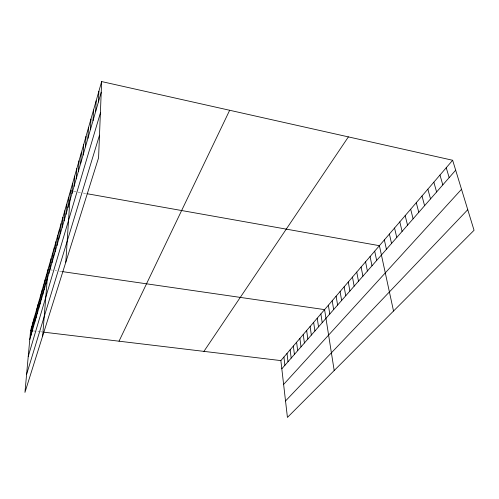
<?xml version="1.0" encoding="UTF-8"?>
<svg xmlns="http://www.w3.org/2000/svg" width="499" height="499" viewBox="0 0 499 499"><rect width="100%" height="100%" fill="white"/><g stroke="black" fill="none" stroke-linecap="round" stroke-linejoin="round"><path stroke-width="0.37" stroke-dasharray="2.5 1.87" d="M33.614 330.949L38.897 331.586M40.4 331.766L41.897 331.947M50.879 269.94L52.308 270.152M55.164 270.564L56.593 270.77M59.612 271.207L61.913 271.543M73.503 191.304L77.264 191.972M78.012 192.109L81.019 192.645M83.258 193.038L86.24 193.568"/><path stroke-width="0.75" d="M101.653 81.568L98.584 157.765L24.95 392.401L30.595 330.588L101.653 81.568L452.643 160.266L474.05 230.282L287.43 417.432L280.868 360.602L452.643 160.266M98.415 101.964L98.871 91.311M95.683 111.414L96.164 100.798M93.026 120.621L93.531 110.036M90.438 129.584L90.961 119.043M87.911 138.317L88.454 127.819M85.454 146.831L86.015 136.377M83.052 155.133L83.632 144.722M80.713 163.229L81.312 152.862M78.43 171.132L79.042 160.809M76.204 178.842L76.827 168.568M74.027 186.37L74.669 176.141M71.9 193.718L72.555 183.545M65.799 262.231L70.49 190.774L72.748 191.173M67.858 207.715L68.538 197.629M64.053 220.895L64.745 210.909M65.937 214.377L66.623 204.341M62.207 227.27L62.911 217.333M60.404 233.513L61.121 223.621M56.911 245.602L57.641 235.809M58.639 239.62L59.362 229.777M55.221 251.459L55.957 241.716M51.933 262.823L52.688 253.174M53.561 257.197L54.304 247.504M50.343 268.331L51.098 258.738M42.64 336.039L48.023 269.529L50.162 269.84M48.783 273.733L49.544 264.183M44.28 289.308L45.06 279.908M45.752 284.218L46.526 274.768M41.423 299.207L42.209 289.9M42.839 294.304L43.619 284.954M38.666 308.731L39.465 299.525M40.032 304.016L40.824 294.759M36.015 317.913L36.814 308.8M37.331 313.366L38.124 304.203M33.458 326.764L34.263 317.751M34.724 322.379L35.529 313.316M30.988 335.309L31.799 326.383M32.21 331.074L33.021 322.104M29.784 339.47L101.222 92.259M28.237 356.436L100.393 112.924M26.59 374.425L99.494 135.179M119.024 341.191L229.671 110.273M203.916 351.377L348.389 136.894M281.816 368.798L455.674 170.19M283.619 384.436L461.513 189.277M285.528 400.965L467.756 209.692M30.595 330.588L32.859 330.862M43.401 332.122L280.868 360.602M62.681 271.656L324.587 309.617L334.193 370.539M86.988 193.706L379.402 245.683L393.53 311.027M446.231 167.739L449.169 177.619M439.968 175.043L442.813 184.88M433.849 182.185L436.6 191.978M427.861 189.171L430.531 198.914M422.004 195.995L424.593 205.694M416.278 202.681L418.78 212.331M410.671 209.218L413.097 218.824M405.182 215.618L407.54 225.18M399.811 221.88L402.094 231.399M394.553 228.018L396.761 237.487M389.401 234.025L391.54 243.45M384.349 239.913L386.432 249.294M374.699 251.172L376.658 260.459M370.083 256.555L371.986 265.792M365.555 261.838L367.401 271.032M361.108 267.021L362.904 276.172M356.748 272.105L358.488 281.211M352.469 277.095L354.159 286.158M348.265 281.997L349.911 291.011M344.142 286.813L345.738 295.782M340.087 291.535L341.64 300.46M336.108 296.175L337.617 305.057M332.203 300.735L333.663 309.573M328.361 305.213L329.783 314.008M320.876 313.946L322.217 322.647M317.233 318.194L318.53 326.857M313.646 322.379L314.913 330.993M310.122 326.489L311.351 335.06M306.654 330.531L307.846 339.064M303.249 334.505L304.402 342.994M299.893 338.416L301.022 346.861M296.593 342.264L297.691 350.666M293.35 346.05L294.41 354.415M290.156 349.774L291.185 358.095M287.012 353.442L288.01 361.719M283.919 357.053L284.892 365.287"/></g></svg>
